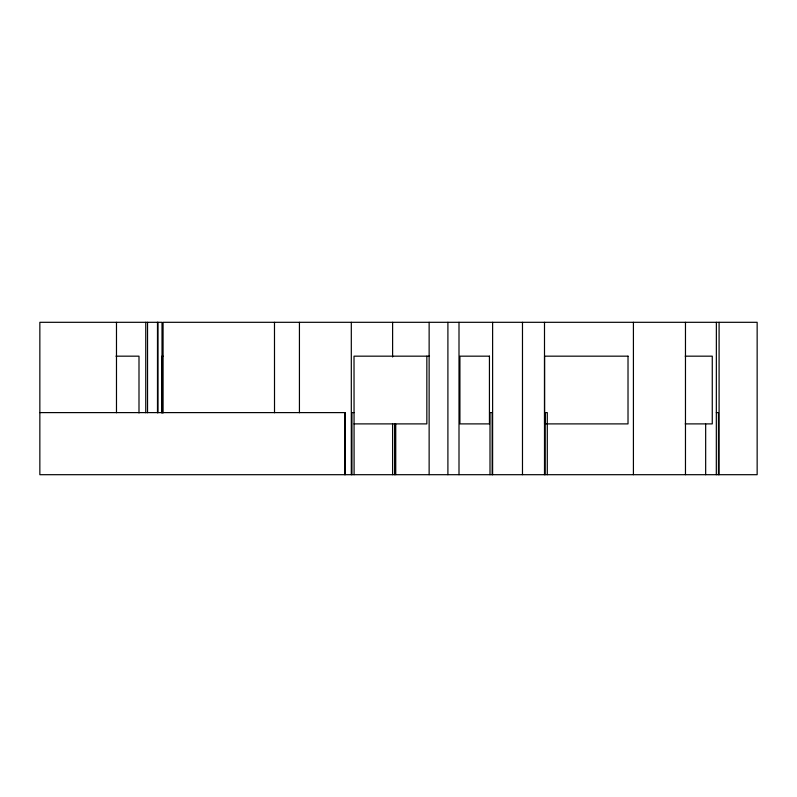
<?xml version="1.0" encoding="UTF-8"?>
<svg xmlns="http://www.w3.org/2000/svg" width="797" height="797" viewBox="0 0 797 797"><rect width="100%" height="100%" fill="white"/><g stroke="black" fill="none" stroke-linecap="round" stroke-linejoin="round"><path stroke-width="1.2" d="M147.535 412.746L147.535 322.307M115.963 356.169L138.997 356.169L138.997 412.966M163.076 356.169L161.95 356.169L161.95 412.966M429.493 356.169L354.017 356.169L354.097 474.693M685.201 356.169L712.269 356.169L712.269 423.894L685.201 423.894M39.85 412.607L345.34 412.607L345.34 474.693M354.097 412.607L351.945 412.607L351.945 474.693M716.314 412.607L718.456 412.607L718.456 474.693M354.017 423.894L426.843 423.894L426.843 356.169M719.093 322.307L719.093 474.693M716.364 322.307L716.314 474.693M705.664 424.074L705.664 474.693M685.47 322.307L685.47 474.693M633.416 322.307L633.416 474.693M547.29 474.693L547.29 412.607L545.138 412.607L545.138 474.693M544.5 322.307L544.5 474.693M522.483 322.307L522.483 474.693M492.616 322.307L492.616 474.693M492.157 474.693L492.157 412.607L490.006 412.607L490.006 474.693M459.002 322.307L459.002 474.693M447.904 322.307L447.904 474.693M429.135 322.307L429.135 474.693M395.74 424.074L395.74 474.693M394.615 424.074L394.615 474.693M392.612 322.307L392.612 356.996M392.612 423.894L392.612 474.693M351.308 322.307L351.308 474.693M344.653 412.607L344.653 474.693M299.433 322.307L299.433 412.746M274.487 322.307L274.517 412.746M163.076 412.966L163.076 322.307L757.15 322.307L757.15 474.693L39.85 474.693L39.85 322.307L162.01 322.307L162.01 412.746M157.945 322.307L157.945 412.746M157.487 322.307L157.487 412.746M145.751 322.307L145.751 412.746M116.482 322.307L116.482 412.746M489.438 356.169L459.919 356.169L459.919 423.894L489.438 423.894L489.438 356.169M628.016 356.169L544.56 356.169L544.56 423.894L628.016 423.894L628.016 356.169"/></g></svg>
